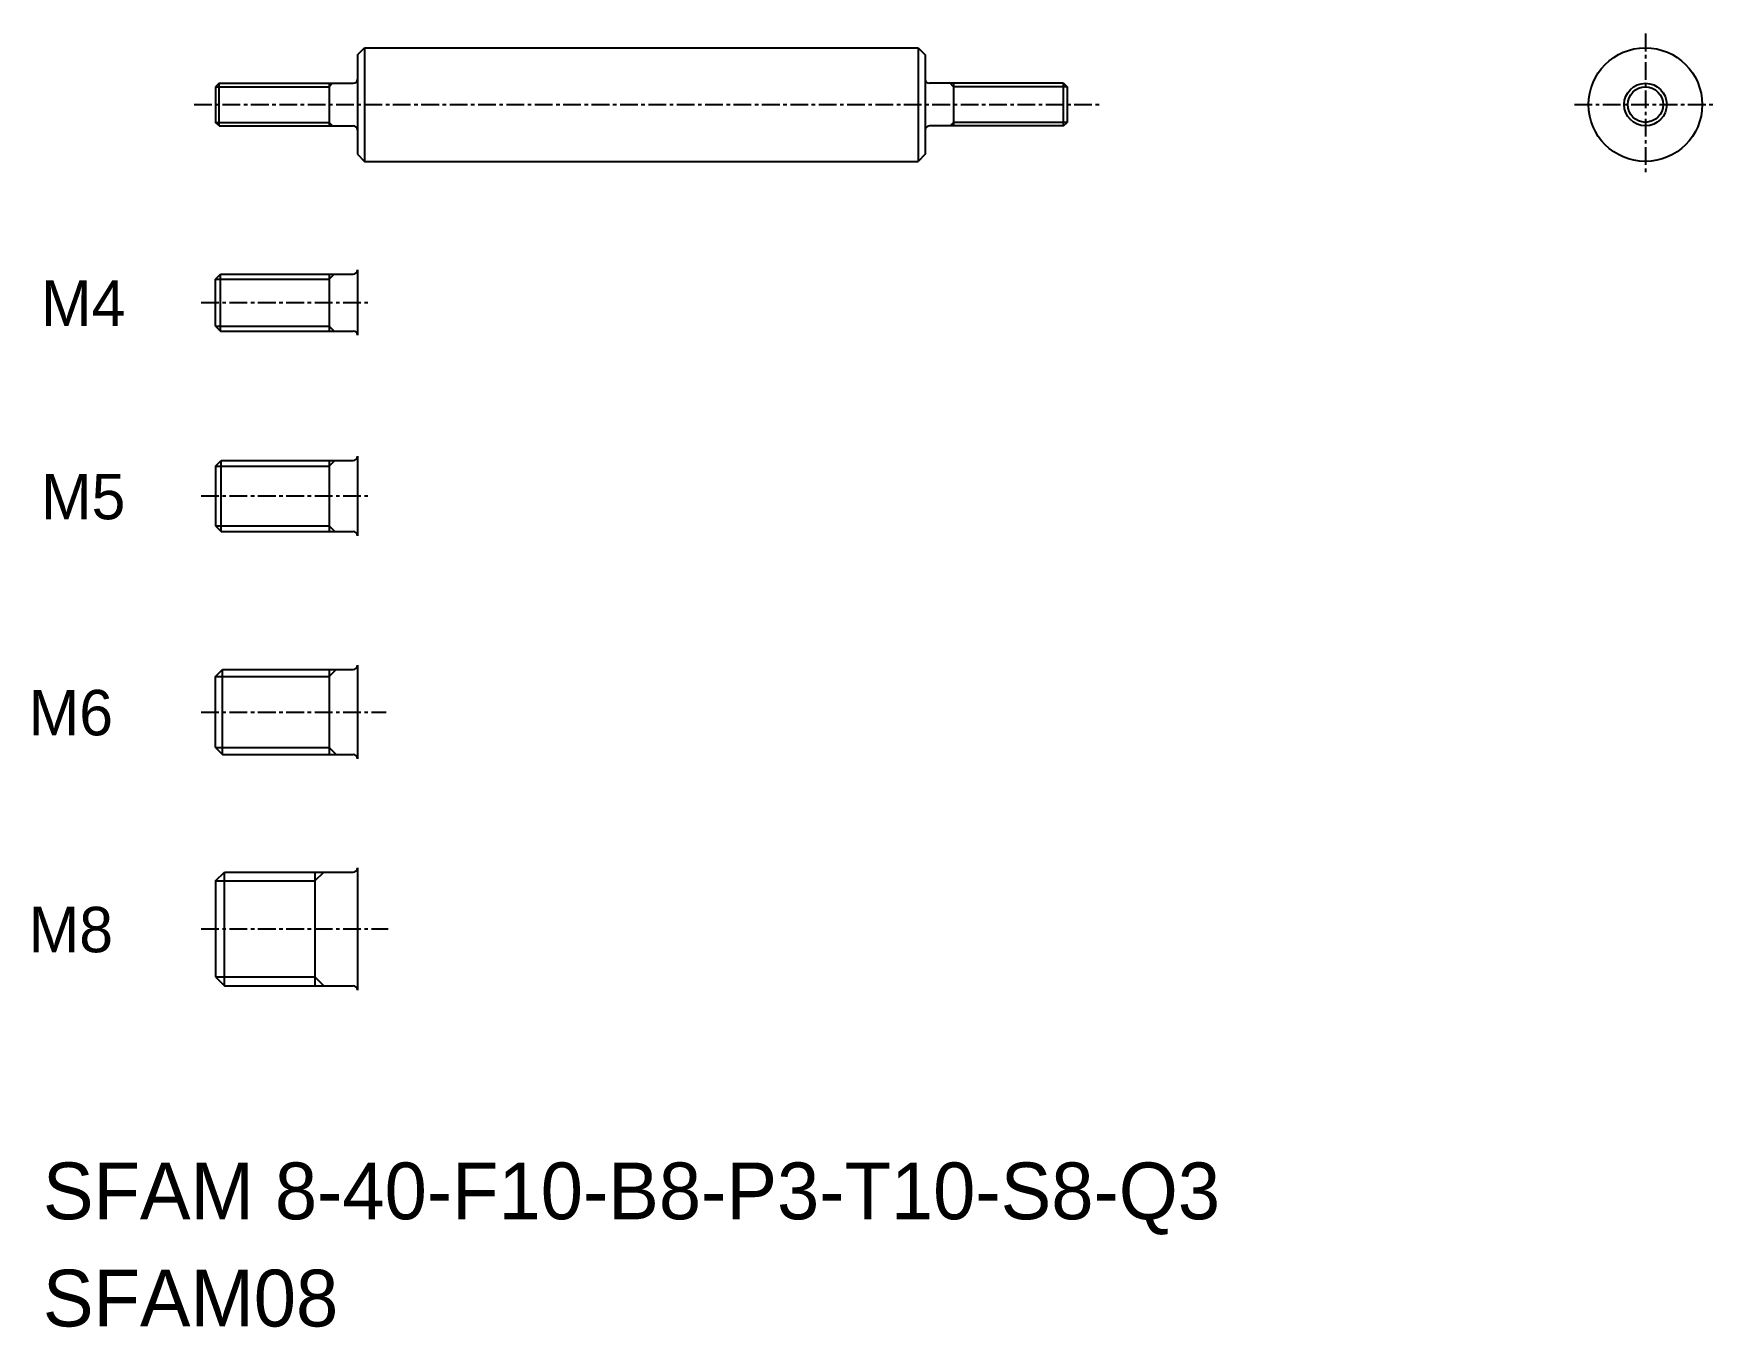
# Model space of a CAD drawing. Extents: x 166 to 285, y 148 to 239.
import ezdxf
from ezdxf.enums import TextEntityAlignment as Align

# ---------------------------------------------------------------- set-up
doc = ezdxf.new("R2010")
doc.units = 0
doc.linetypes.add('CENTER', pattern=[2, 1.25, -0.25, 0.25, -0.25])
doc.layers.get('0').update_dxf_attribs({"linetype": 'CONTINUOUS'})
doc.layers.add('CENTER', color=1, linetype='CENTER')

msp = doc.modelspace()

# ---------------------------------------------------------------- linework, layer by layer
at = {"color": 7, "linetype": 'CONTINUOUS'}
for p, q in [((189.11, 237.26), (189.61, 237.76)), ((189.11, 237.26), (189.11, 230.26)), ((189.61, 237.76), (228.61, 237.76)), ((189.61, 237.76), (189.61, 229.76)), ((228.61, 237.76), (228.61, 229.76)), ((228.61, 237.76), (229.11, 237.26)), ((229.11, 237.26), (229.11, 230.26)), ((179.36, 235.26), (179.11, 235.01)), ((179.11, 235.01), (179.11, 232.51)), ((179.36, 232.26), (179.36, 235.26)), ((179.36, 235.26), (188.81, 235.26)), ((187.11, 235.26), (187.11, 232.26)), ((189.11, 235.51), (189.11, 235.51)), ((229.11, 235.51), (229.11, 235.51)), ((238.86, 235.26), (229.41, 235.26)), ((231.11, 235.26), (231.11, 232.26)), ((238.86, 232.26), (238.86, 235.26)), ((238.86, 235.26), (239.11, 235.01)), ((239.11, 235.01), (239.11, 232.51)), ((179.36, 232.26), (179.11, 232.51)), ((238.86, 232.26), (239.11, 232.51)), ((179.36, 232.26), (188.81, 232.26)), ((238.86, 232.26), (229.41, 232.26)), ((189.11, 230.26), (189.61, 229.76)), ((229.11, 230.26), (228.61, 229.76)), ((189.61, 229.76), (228.61, 229.76)), ((179.11, 221.46), (179.46, 221.81)), ((179.46, 221.81), (188.81, 221.81)), ((179.46, 217.81), (179.46, 221.81)), ((187.11, 221.81), (187.11, 217.81)), ((189.11, 222.11), (189.11, 217.51)), ((179.11, 218.16), (179.11, 221.46)), ((179.11, 218.16), (179.46, 217.81)), ((179.46, 217.81), (188.81, 217.81)), ((179.11, 208.29), (179.51, 208.69)), ((179.51, 208.69), (188.81, 208.69)), ((179.51, 203.69), (179.51, 208.69)), ((187.11, 208.69), (187.11, 203.69)), ((189.11, 208.99), (189.11, 203.39)), ((179.11, 208.29), (179.11, 204.09)), ((179.11, 204.09), (179.51, 203.69)), ((179.51, 203.69), (188.81, 203.69)), ((179.11, 193.47), (179.61, 193.97)), ((179.11, 188.47), (179.11, 193.47)), ((179.61, 193.97), (188.81, 193.97)), ((179.61, 187.97), (179.61, 193.97)), ((187.11, 193.97), (187.11, 187.97)), ((189.11, 194.27), (189.11, 187.67)), ((179.11, 188.47), (179.61, 187.97)), ((179.61, 187.97), (188.81, 187.97)), ((179.11, 179.07), (179.74, 179.69)), ((179.11, 179.07), (179.11, 172.32)), ((179.74, 179.69), (188.81, 179.69)), ((179.74, 171.69), (179.74, 179.69)), ((186.11, 179.69), (186.11, 171.69)), ((189.11, 179.99), (189.11, 171.39)), ((179.11, 172.32), (179.74, 171.69)), ((179.74, 171.69), (188.81, 171.69))]:
    msp.add_line(p, q, dxfattribs=at)
at = {"color": 3, "linetype": 'CONTINUOUS'}
for p, q in [((179.11, 235.01), (187.11, 235.01)), ((187.11, 235.01), (187.36, 235.26)), ((231.11, 235.01), (230.86, 235.26)), ((239.11, 235.01), (231.11, 235.01)), ((179.11, 232.51), (187.11, 232.51)), ((187.11, 232.51), (187.36, 232.26)), ((231.11, 232.51), (230.86, 232.26)), ((239.11, 232.51), (231.11, 232.51)), ((187.11, 221.46), (187.46, 221.81)), ((179.11, 221.46), (187.11, 221.46)), ((179.11, 218.16), (187.11, 218.16)), ((187.11, 218.16), (187.46, 217.81)), ((187.11, 208.29), (187.51, 208.69)), ((179.11, 208.29), (187.11, 208.29)), ((179.11, 204.09), (187.11, 204.09)), ((187.11, 204.09), (187.51, 203.69)), ((179.11, 193.47), (187.11, 193.47)), ((187.11, 193.47), (187.61, 193.97)), ((179.11, 188.47), (187.11, 188.47)), ((187.11, 188.47), (187.61, 187.97)), ((179.11, 179.07), (186.11, 179.07)), ((186.11, 179.07), (186.74, 179.69)), ((179.11, 172.32), (186.11, 172.32)), ((186.11, 172.32), (186.74, 171.69))]:
    msp.add_line(p, q, dxfattribs=at)
at = {"color": 7, "linetype": 'CONTINUOUS'}
for radius in [4, 1.5]:
    msp.add_circle((279.85, 233.76), radius, dxfattribs=at)
at = {"color": 3, "linetype": 'CONTINUOUS'}
msp.add_circle((279.85, 233.76), 1.25, dxfattribs=at)
at = {"color": 7, "linetype": 'CONTINUOUS'}
for centre, start, end in [((188.81, 235.56), 270, 0), ((229.41, 235.56), 180, 270), ((188.81, 231.96), 0, 90), ((229.41, 231.96), 90, 180), ((188.81, 222.11), 270, 0), ((188.81, 217.51), 0, 90), ((188.81, 208.99), 270, 0), ((188.81, 203.39), 0, 90), ((188.81, 194.27), 270, 0), ((188.81, 187.67), 0, 90), ((188.81, 179.99), 270, 0), ((188.81, 171.39), 0, 90)]:
    msp.add_arc(centre, 0.3, start, end, dxfattribs=at)
at = {"layer": 'CENTER', "color": 1, "linetype": 'CENTER'}
for p, q in [((279.85, 238.76), (279.85, 228.76)), ((177.61, 233.76), (241.5, 233.76)), ((274.85, 233.76), (284.85, 233.76)), ((178.1, 219.81), (189.98, 219.81)), ((178.1, 206.19), (189.98, 206.19)), ((178.1, 190.97), (191.13, 190.97)), ((178.1, 175.69), (191.28, 175.69))]:
    msp.add_line(p, q, dxfattribs=at)

# ---------------------------------------------------------------- texts
at = {"color": 7, "linetype": 'CONTINUOUS'}
for s, p in [('M4', (172.76, 219.77)), ('M5', (172.76, 206.15)), ('M6', (171.89, 190.93)), ('M8', (171.89, 175.65))]:
    msp.add_text(s, height=3.2, dxfattribs=at).set_placement(p, align=Align.MIDDLE_RIGHT)
for s, p in [('SFAM 8-40-F10-B8-P3-T10-S8-Q3', (166.95, 155.24)), ('SFAM08', (166.95, 147.69))]:
    msp.add_text(s, height=4, dxfattribs=at).set_placement(p)

doc.saveas('drawing.dxf')
